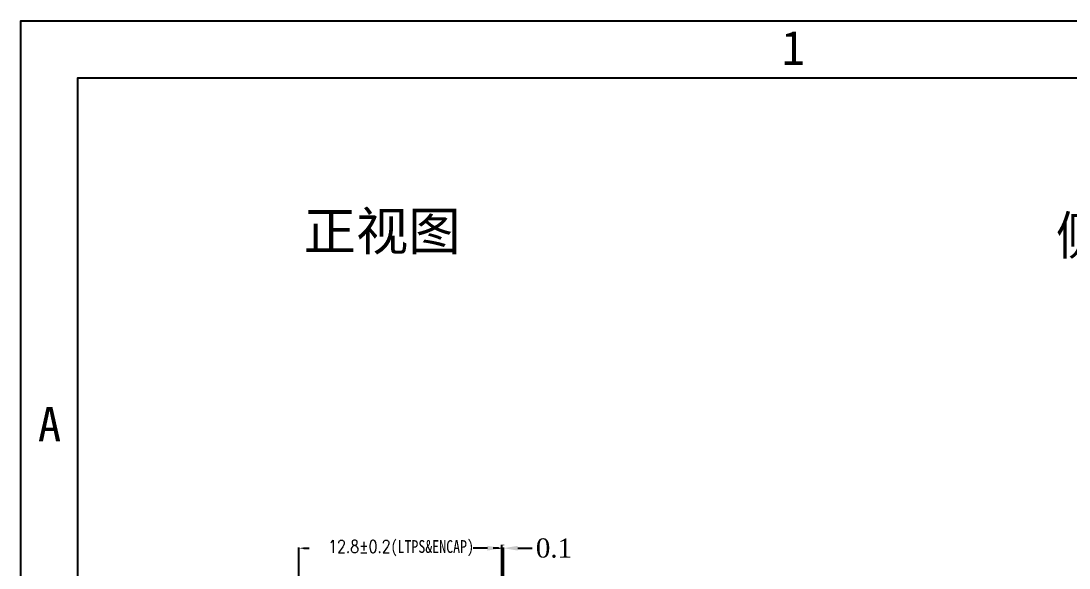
# Model space of a CAD drawing. Header units: millimetres. Extents: x 37 to 234, y -216 to -66.
# Drawn here: x 36.8 to 102.4, y -100.4 to -66.2 of the extents above; entities that cross this region are included whole.
import ezdxf

# ---------------------------------------------------------------- set-up
doc = ezdxf.new("R2010")
doc.units = ezdxf.units.MM
doc.layers.add('dim', color=1, linetype='Continuous', lineweight=9)
doc.styles.add('STYLE1', font='', dxfattribs={"width": 0.9})
doc.styles.add('ZIF', font='romans.shx', dxfattribs={"width": 0.8, "bigfont": 'gbcbig.shx'})
doc.styles.add('宋体', font='')
doc.styles.add('样式 2', font='times.ttf')
doc.styles.get('STYLE1').set_extended_font_data('SimSun')
doc.styles.get('宋体').set_extended_font_data('SimSun')
doc.dimstyles.new('ISO-25$0', dxfattribs={"dimtxt": 1.2, "dimasz": 0.9, "dimexe": 0.2, "dimexo": 0.2, "dimgap": 0.4, "dimtad": 0, "dimdsep": 46, "dimtxsty": '样式 2', "dimcen": 2.5, "dimclrt": 2, "dimadec": 0, "dimazin": 0, "dimtp": 1.2, "dimtm": 1.2, "dimtfac": 1, "dimtmove": 0, "dimatfit": 3, "dimfxl": 0, "dimtolj": 1, "dimarcsym": 0})
doc.dimstyles.new('ZIF', dxfattribs={"dimtxt": 1, "dimasz": 0.3, "dimexe": 0.05, "dimexo": 0.05, "dimgap": 0.1, "dimtad": 0, "dimrnd": 0.0005, "dimzin": 9, "dimdsep": 46, "dimtxsty": 'ZIF', "dimcen": 0.5, "dimadec": 0, "dimazin": 0, "dimtfac": 1, "dimtmove": 0, "dimatfit": 0, "dimfxl": 0, "dimtolj": 1, "dimtzin": 1, "dimarcsym": 0})

# ---------------------------------------------------------------- blocks, each defined once
blk = doc.blocks.new('*D349')
at = {"layer": 'Defpoints', "color": 0}
for p in [(66.996, -99.17), (54.196, -106.15), (66.996, -106.15)]:
    blk.add_point(p, dxfattribs=at)
at = {"layer": 'dim', "color": 0, "lineweight": -2}
for p, q in [((54.196, -106.1), (54.196, -99.12)), ((54.496, -99.17), (54.843, -99.17)), ((66.696, -99.17), (66.35, -99.17)), ((66.996, -106.1), (66.996, -99.12))]:
    blk.add_line(p, q, dxfattribs=at)
at = {"layer": 'dim', "color": 0}
for points in [[(54.496, -99.12), (54.496, -99.22), (54.196, -99.17)], [(66.696, -99.12), (66.696, -99.22), (66.996, -99.17)]]:
    blk.add_solid(points, dxfattribs=at)
at = {"layer": 'dim', "color": 0, "insert": (60.596, -99.17), "char_height": 0.8, "attachment_point": 5, "style": 'ZIF'}
blk.add_mtext('\\A1;12.8%%P0.2{\\Ftxt|c134;(LTPS&ENCAP)}', dxfattribs=at)
blk = doc.blocks.new('*D367')
at = {"color": 0, "lineweight": -2}
for p, q in [((66.896, -101.929), (66.896, -98.969)), ((66.996, -98.97), (66.996, -98.969)), ((65.996, -99.169), (65.096, -99.169)), ((66.896, -99.169), (66.996, -99.169)), ((67.896, -99.169), (68.796, -99.169))]:
    blk.add_line(p, q, dxfattribs=at)
at = {"color": 0}
for points in [[(65.996, -99.019), (65.996, -99.319), (66.896, -99.169)], [(67.896, -99.019), (67.896, -99.319), (66.996, -99.169)]]:
    blk.add_solid(points, dxfattribs=at)
at = {"layer": 'Defpoints', "color": 0}
for p in [(66.996, -99.169), (66.996, -99.17), (66.896, -102.129)]:
    blk.add_point(p, dxfattribs=at)
at = {"color": 2, "insert": (70.164, -99.169), "char_height": 1.2, "attachment_point": 5, "style": '样式 2'}
blk.add_mtext('\\A1;0.1', dxfattribs=at)

msp = doc.modelspace()

# ---------------------------------------------------------------- linework, layer by layer
at = {"color": 7, "lineweight": 0}
for p, q in [((40.34516, -69.71533), (40.34516, -212.19358)), ((187.00766, -69.71533), (40.34516, -69.71533))]:
    msp.add_line(p, q, dxfattribs=at)
for points in [[(230.13864, -215.75496), (230.13864, -215.75496), (36.78379, -215.75496), (36.78379, -66.15396), (233.70001, -66.15396)], [(207.03864, -212.19358), (207.03864, -212.19358), (40.34516, -212.19358), (40.34516, -69.71533), (210.60001, -69.71533)]]:
    msp.add_lwpolyline(points)
msp.add_lwpolyline([(40.34516, -69.71533), (40.34516, -205.96114)], dxfattribs=at)

# ---------------------------------------------------------------- texts
at = {"style": 'STYLE1'}
for s, p in [('1', (84.42044, -68.90588)), ('A', (37.84245, -92.48292))]:
    msp.add_text(s, height=2.14849, dxfattribs=at).set_placement(p)
at = {"layer": 'dim', "char_height": 2.4, "width": 17.6452786, "attachment_point": 1, "style": '宋体'}
for s, insert in [('{\\C2;正视图}', (54.49278, -78.1119)), ('{\\C2;侧视图}', (101.60909, -78.38867))]:
    msp.add_mtext(s, dxfattribs=dict(at, insert=insert))

# ---------------------------------------------------------------- dimensions: what is measured, and where the dimension line sits
dim = msp.add_linear_dim(base=(66.99637, -99.16943), p1=(66.89637, -102.12852), p2=(66.99637, -99.16971), dimstyle='ISO-25$0', override={"dimfxl": 0.8, "dimarcsym": 1})
dim.commit()
dim.dimension.update_dxf_attribs({"geometry": '*D367', "text_midpoint": (70.16363, -99.16943)})
at = {"layer": 'dim'}
dim = msp.add_linear_dim(base=(66.99637, -99.16971), p1=(54.19639, -106.15027), p2=(66.99637, -106.15027), text='<>%%P0.2{\\Ftxt|c134;(LTPS&ENCAP)}', dimstyle='ZIF', override={"dimtxt": 0.8, "dimtp": 0.1, "dimtm": 0.1}, dxfattribs=at)
dim.commit()
dim.dimension.update_dxf_attribs({"geometry": '*D349', "text_midpoint": (60.59638, -99.16971), "dimtype": 160})

doc.saveas('drawing.dxf')
